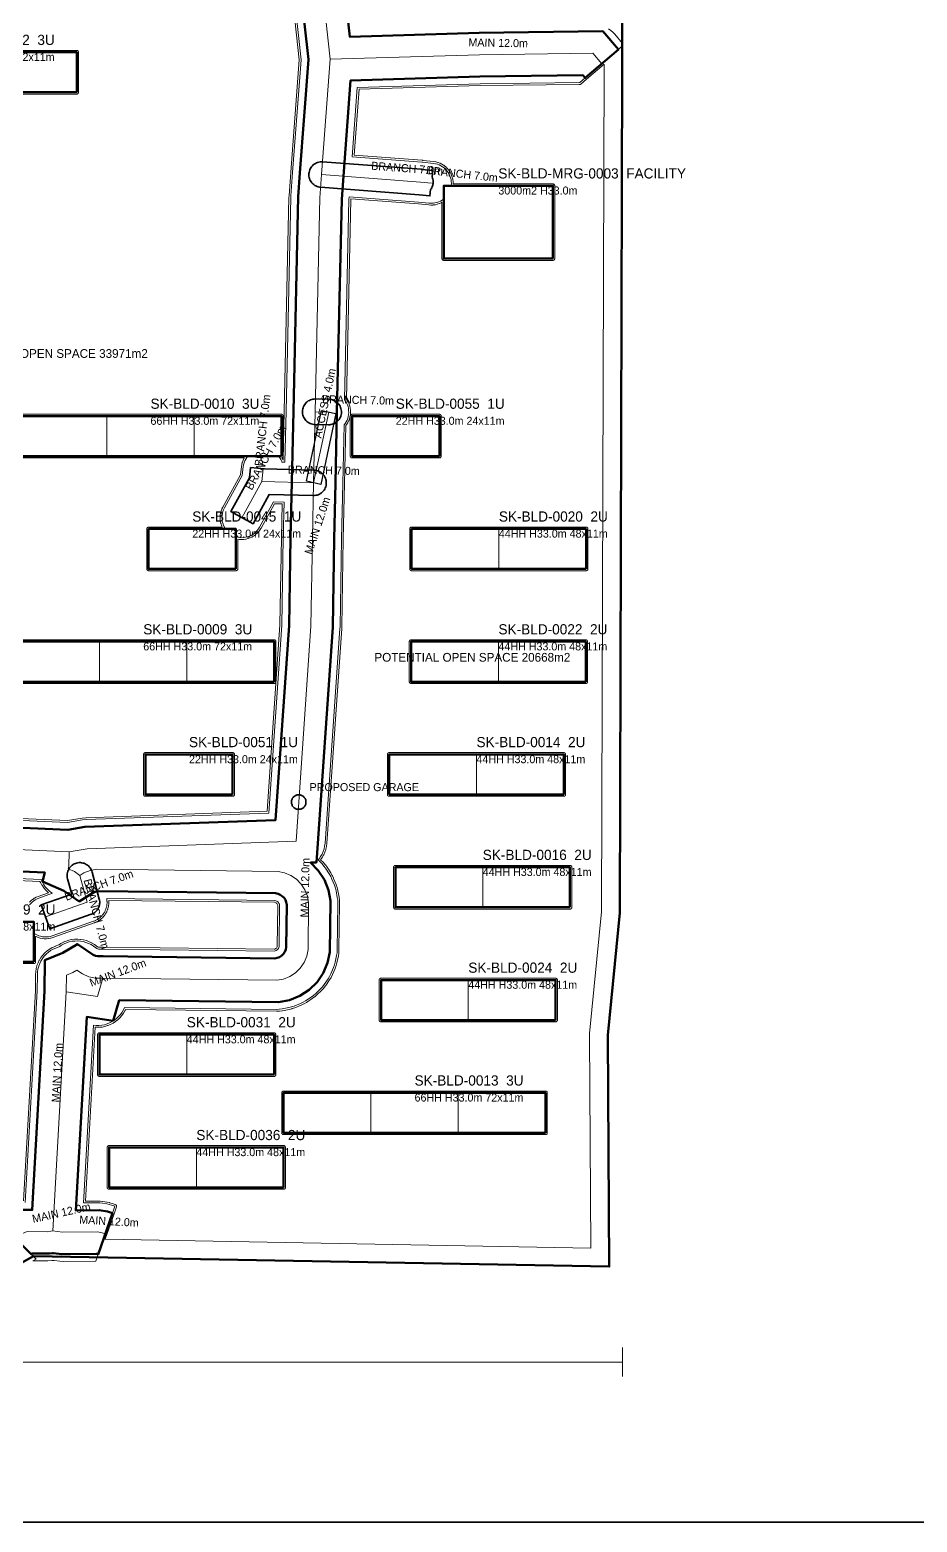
# Model space of a CAD drawing. Header units: metres. Extents: x 10 to 560, y 290 to 670.
# Drawn here: x 142.5 to 264.5, y 290 to 495.1 of the extents above; entities that cross this region are included whole.
import ezdxf

# ---------------------------------------------------------------- set-up
doc = ezdxf.new("R2010")
doc.units = ezdxf.units.M
for name, color, linetype, lineweight in [('A-ANNO-TEXT', 7, 'CONTINUOUS', 18), ('A-BUILDING-LABEL', 7, 'CONTINUOUS', 18), ('A-BUILDING-OUTLINE', 7, 'CONTINUOUS', 50), ('A-DIM', 3, 'CONTINUOUS', 18), ('A-ENTRANCE', 6, 'CONTINUOUS', 35), ('A-FRAME', 7, 'CONTINUOUS', 35), ('A-SITE-BOUNDARY', 1, 'CONTINUOUS', 50), ('A-UNIT-LINE', 4, 'CONTINUOUS', 18), ('C-ROAD-ACCESS', 4, 'CONTINUOUS', 25), ('C-ROAD-BRANCH', 2, 'CONTINUOUS', 35), ('C-ROAD-CENTER', 8, 'CONTINUOUS', 18), ('C-ROAD-LABEL', 2, 'CONTINUOUS', 18), ('C-ROAD-MAIN', 30, 'CONTINUOUS', 50), ('C-SIDEWALK', 8, 'CONTINUOUS', 18), ('L-OPEN-SPACE', 8, 'CONTINUOUS', 13)]:
    doc.layers.add(name, color=color, linetype=linetype, lineweight=lineweight)

msp = doc.modelspace()

# ---------------------------------------------------------------- linework, layer by layer
at = {"layer": 'A-BUILDING-OUTLINE'}
for points in [[(148.95, 486.5), (148.95, 492), (112.95, 492), (112.95, 486.5)], [(214.42, 463.65), (214.42, 473.65), (199.42, 473.65), (199.42, 463.65)], [(177.09, 436.5), (177.09, 442), (141.09, 442), (141.09, 436.5)], [(198.81, 436.5), (198.81, 442), (186.81, 442), (186.81, 436.5)], [(170.84, 421), (170.84, 426.5), (158.84, 426.5), (158.84, 421)], [(218.99, 421), (218.99, 426.5), (194.99, 426.5), (194.99, 421)], [(176.1, 405.5), (176.1, 411), (140.1, 411), (140.1, 405.5)], [(218.93, 405.5), (218.93, 411), (194.93, 411), (194.93, 405.5)], [(170.39, 390), (170.39, 395.5), (158.39, 395.5), (158.39, 390)], [(215.91, 390), (215.91, 395.5), (191.91, 395.5), (191.91, 390)], [(216.77, 374.5), (216.77, 380), (192.77, 380), (192.77, 374.5)], [(143.05, 367), (143.05, 372.5), (119.05, 372.5), (119.05, 367)], [(214.79, 359), (214.79, 364.5), (190.79, 364.5), (190.79, 359)], [(176.08, 351.5), (176.08, 357), (152.08, 357), (152.08, 351.5)], [(213.4, 343.5), (213.4, 349), (177.4, 349), (177.4, 343.5)], [(177.4, 336), (177.4, 341.5), (153.4, 341.5), (153.4, 336)]]:
    msp.add_lwpolyline(points, close=True, dxfattribs=at)
at = {"layer": 'A-DIM'}
for points in [[(224.01, 310), (224.01, 314)], [(30, 312), (224.01, 312)]]:
    msp.add_lwpolyline(points, dxfattribs=at)
at = {"layer": 'A-ENTRANCE'}
msp.add_lwpolyline([(180.47, 388.96), (180.47, 388.86), (180.45, 388.76), (180.43, 388.67), (180.4, 388.57), (180.35, 388.48), (180.3, 388.4), (180.24, 388.32), (180.18, 388.25), (180.11, 388.18), (180.03, 388.12), (179.94, 388.07), (179.85, 388.03), (179.76, 388), (179.67, 387.98), (179.57, 387.96), (179.47, 387.96), (179.37, 387.96), (179.28, 387.98), (179.18, 388), (179.09, 388.03), (179, 388.07), (178.92, 388.12), (178.84, 388.18), (178.76, 388.25), (178.7, 388.32), (178.64, 388.4), (178.59, 388.48), (178.55, 388.57), (178.51, 388.67), (178.49, 388.76), (178.48, 388.86), (178.47, 388.96), (178.48, 389.05), (178.49, 389.15), (178.51, 389.25), (178.55, 389.34), (178.59, 389.43), (178.64, 389.51), (178.7, 389.59), (178.76, 389.66), (178.84, 389.73), (178.92, 389.79), (179, 389.84), (179.09, 389.88), (179.18, 389.91), (179.28, 389.94), (179.37, 389.95), (179.47, 389.96), (179.57, 389.95), (179.67, 389.94), (179.76, 389.91), (179.85, 389.88), (179.94, 389.84), (180.03, 389.79), (180.11, 389.73), (180.18, 389.66), (180.24, 389.59), (180.3, 389.51), (180.35, 389.43), (180.4, 389.34), (180.43, 389.25), (180.45, 389.15), (180.47, 389.05)], close=True, dxfattribs=at)
at = {"layer": 'A-FRAME'}
msp.add_lwpolyline([(560, 290), (560, 670), (10, 670), (10, 290), (560, 290)], dxfattribs=at)
at = {"layer": 'A-SITE-BOUNDARY'}
msp.add_lwpolyline([(31.64, 506.01), (30, 415.78), (33.08, 378.45), (34.51, 328.41), (131.11, 326.77), (135, 324.51), (136.23, 320), (138.08, 320), (139.31, 324.51), (143, 326.56), (222.17, 325.13), (221.96, 356.92), (223.6, 373.73), (224.01, 506.42)], dxfattribs=at)
at = {"layer": 'A-UNIT-LINE'}
for points in [[(153.09, 436.5), (153.09, 442)], [(165.09, 436.5), (165.09, 442)], [(206.99, 421), (206.99, 426.5)], [(152.1, 405.5), (152.1, 411)], [(164.1, 405.5), (164.1, 411)], [(206.93, 405.5), (206.93, 411)], [(203.91, 390), (203.91, 395.5)], [(204.77, 374.5), (204.77, 380)], [(202.79, 359), (202.79, 364.5)], [(164.08, 351.5), (164.08, 357)], [(189.4, 343.5), (189.4, 349)], [(201.4, 343.5), (201.4, 349)], [(165.4, 336), (165.4, 341.5)]]:
    msp.add_lwpolyline(points, dxfattribs=at)
at = {"layer": 'C-ROAD-ACCESS'}
msp.add_lwpolyline([(184.58, 442.35), (182.5, 432.62), (180.54, 433.04), (182.62, 442.77)], close=True, dxfattribs=at)
at = {"layer": 'C-ROAD-BRANCH'}
for points in [[(197.8, 474.87), (197.87, 474.71), (197.91, 474.54), (197.94, 474.37), (197.95, 474.2), (197.95, 474.03), (197.93, 473.86), (197.89, 473.69), (197.84, 473.53), (197.77, 473.37), (197.68, 473.22), (197.61, 473.12), (197.51, 472.25), (196.04, 472.42), (182.49, 473.44), (182.32, 473.46), (182.15, 473.5), (181.99, 473.55), (181.83, 473.62), (181.68, 473.71), (181.54, 473.81), (181.41, 473.92), (181.29, 474.04), (181.19, 474.18), (181.1, 474.32), (181.02, 474.48), (180.96, 474.64), (180.91, 474.8), (180.88, 474.97), (180.87, 475.14), (180.88, 475.32), (180.9, 475.49), (180.94, 475.65), (180.99, 475.82), (181.06, 475.97), (181.14, 476.12), (181.24, 476.26), (181.36, 476.39), (181.48, 476.51), (181.62, 476.62), (181.76, 476.71), (181.91, 476.78), (182.07, 476.85), (182.24, 476.89), (182.41, 476.92), (182.58, 476.93), (182.75, 476.93), (196.33, 475.91), (196.4, 475.9), (196.4, 475.9), (197.9, 475.73), (197.8, 474.87)], [(184.6, 443.99), (184.74, 443.89), (184.86, 443.77), (184.98, 443.64), (185.08, 443.5), (185.16, 443.35), (185.23, 443.19), (185.28, 443.03), (185.32, 442.86), (185.34, 442.69), (185.35, 442.52), (185.34, 442.35), (185.31, 442.18), (185.26, 442.01), (185.2, 441.85), (185.12, 441.7), (185.03, 441.55), (184.93, 441.42), (184.81, 441.29), (184.68, 441.18), (184.54, 441.08), (184.39, 441), (184.23, 440.93), (184.07, 440.87), (183.9, 440.84), (183.73, 440.81), (183.56, 440.81), (181.7, 440.85), (181.53, 440.86), (181.36, 440.89), (181.19, 440.94), (181.03, 441), (180.88, 441.07), (180.73, 441.17), (180.6, 441.27), (180.47, 441.39), (180.36, 441.52), (180.26, 441.66), (180.17, 441.81), (180.1, 441.97), (180.05, 442.13), (180.01, 442.3), (179.99, 442.47), (179.99, 442.64), (180, 442.81), (180.03, 442.98), (180.07, 443.14), (180.13, 443.3), (180.21, 443.46), (180.3, 443.6), (180.41, 443.74), (180.52, 443.86), (180.65, 443.98), (180.79, 444.08), (180.94, 444.16), (181.1, 444.23), (181.26, 444.28), (181.43, 444.32), (181.6, 444.34), (181.77, 444.35), (183.64, 444.31), (183.81, 444.3), (183.98, 444.27), (184.14, 444.22), (184.3, 444.16), (184.46, 444.08)], [(172.85, 434.94), (174.76, 434.73), (181.56, 434.58), (181.73, 434.57), (181.9, 434.54), (182.07, 434.49), (182.23, 434.43), (182.38, 434.36), (182.52, 434.27), (182.66, 434.16), (182.79, 434.04), (182.9, 433.91), (183, 433.77), (183.08, 433.62), (183.15, 433.47), (183.21, 433.3), (183.24, 433.14), (183.27, 432.97), (183.27, 432.79), (183.26, 432.62), (183.23, 432.45), (183.18, 432.29), (183.12, 432.13), (183.05, 431.97), (182.95, 431.83), (182.85, 431.69), (182.73, 431.57), (182.6, 431.45), (182.46, 431.36), (182.31, 431.27), (182.15, 431.2), (181.99, 431.15), (181.82, 431.11), (181.65, 431.09), (181.48, 431.08), (175.41, 431.22), (173.2, 427.2), (170.14, 428.89), (172.69, 433.53)], [(147.64, 378.94), (147.66, 379.11), (147.69, 379.28), (147.74, 379.45), (147.8, 379.61), (147.88, 379.76), (147.97, 379.9), (148.08, 380.04), (148.2, 380.16), (148.33, 380.27), (148.47, 380.37), (148.62, 380.45), (148.78, 380.52), (148.94, 380.57), (149.11, 380.61), (149.28, 380.63), (149.46, 380.63), (149.63, 380.61), (149.8, 380.58), (149.96, 380.54), (150.12, 380.47), (150.27, 380.39), (150.42, 380.3), (150.55, 380.19), (150.67, 380.07), (150.78, 379.94), (150.88, 379.8), (150.96, 379.65), (151.03, 379.49), (151.08, 379.33), (152.06, 375.63), (152.1, 375.46), (152.12, 375.29), (152.12, 375.12), (152.1, 374.95), (152.07, 374.78), (152.03, 374.61), (151.96, 374.46), (151.88, 374.3), (151.79, 374.16), (151.68, 374.02), (151.56, 373.9), (151.43, 373.79), (151.29, 373.69), (151.14, 373.61), (150.98, 373.54), (150.95, 373.53), (150.95, 373.53), (145.25, 371.52), (144.08, 374.82), (148.27, 376.3), (147.7, 378.43), (147.66, 378.6), (147.65, 378.77)]]:
    msp.add_lwpolyline(points, close=True, dxfattribs=at)
at = {"layer": 'C-ROAD-CENTER'}
for points in [[(154.49, 509.5), (166.79, 508.27), (181.97, 507.86), (183.81, 491.04)], [(147.92, 382.14), (150.39, 382.55), (179.1, 383.58), (181.15, 413.11), (181.35, 425.21), (181.52, 432.83), (181.73, 442.6), (182.38, 471.97), (182.62, 475.18), (183.81, 491.04)], [(183.81, 491.04), (204.32, 491.66), (219.91, 491.86), (221.14, 490.43)], [(182.62, 475.18), (196.2, 474.16)], [(196.2, 474.16), (197.71, 473.99)], [(183.6, 442.56), (181.52, 432.83)], [(181.73, 442.6), (183.6, 442.56)], [(174.39, 432.99), (171.67, 428.04)], [(174.39, 432.99), (174.59, 434.75)], [(181.52, 432.83), (174.39, 432.99)], [(107.73, 383.78), (110.39, 383.78), (112.3, 383.7), (147.92, 382.14)], [(147.92, 382.14), (147.88, 380.14), (147.79, 379.77), (148.64, 379.4), (149.39, 378.88), (149.92, 379.21), (150.78, 379.55), (151.7, 379.72), (176.63, 379.43), (177.54, 379.23), (178.4, 378.87), (179.16, 378.34), (179.82, 377.67), (180.32, 376.89), (180.67, 376.03), (180.84, 375.11), (180.76, 368.68), (180.57, 367.77), (180.2, 366.92), (179.68, 366.15), (179.01, 365.5), (178.23, 364.99), (177.37, 364.64), (176.45, 364.47), (152.56, 364.76), (151.52, 364.77), (150.61, 364.96), (149.76, 365.33), (148.97, 365.87), (148.4, 365.52), (147.54, 365.18), (147.51, 362.86)], [(149.39, 378.88), (150.37, 375.18)], [(150.37, 375.18), (144.66, 373.17)], [(147.51, 362.86), (151.82, 362.25), (152.56, 364.76)], [(147.51, 362.86), (145.67, 330.05)], [(145.67, 330.05), (145.38, 329.97), (144.99, 329.91), (142.14, 329.93), (141.17, 329.53), (140.57, 328.93)], [(145.67, 330.05), (146.25, 329.92), (147.04, 329.83), (151.84, 329.88), (152.43, 329.78), (152.87, 329.63)]]:
    msp.add_lwpolyline(points, dxfattribs=at)
at = {"layer": 'C-ROAD-MAIN'}
for points in [[(184.67, 510.79), (186.49, 494.12), (204.26, 494.66), (221.27, 494.88), (223.42, 492.38), (218.86, 488.47), (218.55, 488.84), (204.39, 488.66), (186.6, 488.12), (185.61, 474.96), (185.38, 471.82), (184.73, 442.53), (184.52, 432.77), (184.35, 425.15), (184.15, 412.98), (181.9, 380.67), (181.11, 380.65), (182.17, 379.56), (183, 378.28), (183.56, 376.87), (183.84, 375.37), (183.76, 368.35), (183.44, 366.86), (182.85, 365.46), (181.99, 364.21), (180.9, 363.14), (179.62, 362.31), (178.21, 361.75), (176.71, 361.47), (154.8, 361.73), (153.96, 358.91), (150.33, 359.43), (148.83, 332.85), (152.06, 332.88), (153.17, 332.7), (153.85, 332.47), (151.89, 326.8), (151.7, 326.86), (151.61, 326.88), (146.9, 326.83), (145.76, 326.95), (145.66, 326.97), (145.19, 326.91), (142.81, 326.92), (142.69, 326.81), (138.45, 331.05)], [(84.68, 504.38), (84.68, 409.24), (86.76, 395.87), (88.06, 387.58), (88.06, 387.58), (88.06, 387.58), (107.79, 386.78), (110.46, 386.78), (112.43, 386.7), (147.74, 385.15), (150.08, 385.54), (176.29, 386.48), (178.15, 413.24), (178.35, 425.27), (178.52, 432.9), (178.74, 442.67), (179.38, 472.11), (179.63, 475.41), (180.8, 490.99), (179.27, 504.93)], [(141.55, 332.93), (142.83, 332.92), (144.52, 362.96), (144.56, 367.23), (147.06, 368.22), (149.06, 369.45), (151.21, 367.97), (151.52, 367.84), (151.85, 367.77), (152.6, 367.76), (176.19, 367.48), (176.53, 367.54), (176.84, 367.66), (177.13, 367.85), (177.37, 368.09), (177.56, 368.37), (177.7, 368.68), (177.77, 369.01), (177.84, 374.85), (177.77, 375.19), (177.65, 375.5), (177.46, 375.79), (177.22, 376.03), (176.94, 376.23), (176.63, 376.36), (176.3, 376.43), (151.96, 376.72), (151.63, 376.66), (151.27, 376.52), (149.3, 375.3), (147.18, 376.77), (144.24, 378.04), (144.56, 379.29), (112.16, 380.7)]]:
    msp.add_lwpolyline(points, dxfattribs=at)
at = {"layer": 'C-SIDEWALK'}
for points in [[(222.07, 495.23), (222.39, 495), (222.68, 494.75), (222.95, 494.47), (224.01, 493.22), (224.01, 492.89), (221.14, 490.43), (223.42, 492.38), (221.27, 494.88), (204.26, 494.66), (186.49, 494.12), (184.83, 509.27)], [(179.27, 504.93), (180.8, 490.99), (179.63, 475.41), (179.38, 472.11), (178.74, 442.67), (178.56, 434.65), (174.76, 434.73), (172.85, 434.94), (172.69, 433.53), (170.14, 428.89), (173.2, 427.2), (175.41, 431.22), (178.48, 431.15), (178.35, 425.27), (178.15, 413.24), (176.29, 386.48), (150.08, 385.54), (147.74, 385.15), (114.18, 386.62)], [(115.22, 387.57), (147.68, 386.16), (149.73, 386.5), (150.24, 386.55), (175.36, 387.45), (177.15, 413.28), (177.35, 425.28), (177.35, 425.3), (177.46, 430.17), (176, 430.2), (174.08, 426.72), (173.94, 426.49), (173.77, 426.27), (173.59, 426.08), (173.39, 425.9), (173.17, 425.74), (172.94, 425.6), (172.69, 425.49), (172.44, 425.4), (172.17, 425.34), (171.91, 425.3), (171.64, 425.29), (171.37, 425.31), (171.1, 425.35), (170.84, 425.42), (170.84, 426.5), (169.4, 426.5), (169.36, 426.54), (169.23, 426.78), (169.12, 427.02), (169.03, 427.28), (168.97, 427.54), (168.93, 427.81), (168.92, 428.08), (168.94, 428.35), (168.98, 428.61), (169.05, 428.87), (169.14, 429.13), (169.26, 429.37), (171.72, 433.83), (171.85, 435.05), (171.9, 435.32), (171.96, 435.58), (172.06, 435.83), (172.18, 436.08), (172.32, 436.31), (172.47, 436.5), (176.7, 436.5), (176.73, 436.47), (176.89, 436.25), (177.03, 436.02), (177.14, 435.77), (177.17, 435.68), (177.58, 435.67), (177.74, 442.69), (178.38, 472.06), (178.39, 472.27), (178.63, 475.48), (179.8, 490.97), (178.37, 503.95)], [(142.46, 374.82), (142.63, 375.03), (142.83, 375.22), (143.04, 375.39), (143.26, 375.53), (143.5, 375.66), (143.75, 375.76), (145.61, 376.42), (145.49, 376.5), (145.17, 376.75), (144.88, 377.02), (144.62, 377.33), (144.39, 377.66), (144.19, 378.02), (144.07, 378.31), (112.12, 379.7)], [(112.16, 380.7), (144.56, 379.29), (144.24, 378.04), (147.18, 376.77), (147.99, 376.2), (144.08, 374.82), (145.25, 371.52), (150.95, 373.53), (150.95, 373.53), (150.98, 373.54), (151.14, 373.61), (151.29, 373.69), (151.43, 373.79), (151.56, 373.9), (151.68, 374.02), (151.79, 374.16), (151.88, 374.3), (151.96, 374.46), (152.03, 374.61), (152.07, 374.78), (152.1, 374.95), (152.12, 375.12), (152.12, 375.29), (152.1, 375.46), (152.06, 375.63), (151.78, 376.69), (151.96, 376.72), (176.3, 376.43), (176.63, 376.36), (176.94, 376.23), (177.22, 376.03), (177.46, 375.79), (177.65, 375.5), (177.77, 375.19), (177.84, 374.85), (177.77, 369.01), (177.7, 368.68), (177.56, 368.37), (177.37, 368.09), (177.13, 367.85), (176.84, 367.66), (176.53, 367.54), (176.19, 367.48), (152.6, 367.76), (151.85, 367.77), (151.52, 367.84), (151.21, 367.97), (149.06, 369.45), (147.06, 368.22), (144.56, 367.23), (144.52, 362.96), (142.83, 332.92), (141.55, 332.93)], [(141.88, 333.91), (143.52, 363), (143.54, 365.22), (143.56, 365.62), (143.62, 366.01), (143.73, 366.39), (143.86, 366.76), (144.04, 367.11), (144.24, 367.45), (144.48, 367.76), (144.75, 368.05), (145.05, 368.31), (145.37, 368.54), (145.71, 368.74), (146.07, 368.9), (146.61, 369.12), (146.87, 369.28), (147.21, 369.46), (147.56, 369.62), (147.93, 369.73), (148.31, 369.82), (148.69, 369.86), (149.07, 369.87), (149.46, 369.84), (149.84, 369.78), (150.21, 369.67), (150.57, 369.54), (150.92, 369.37), (151.24, 369.16), (151.7, 368.85), (151.82, 368.79), (151.96, 368.76), (152.61, 368.76), (176.11, 368.48), (176.25, 368.5), (176.38, 368.56), (176.5, 368.63), (176.6, 368.73), (176.68, 368.85), (176.74, 368.98), (176.77, 369.12), (176.84, 374.77), (176.81, 374.91), (176.76, 375.04), (176.68, 375.16), (176.58, 375.26), (176.46, 375.34), (176.33, 375.4), (176.19, 375.43), (153.07, 375.71), (153.08, 375.62), (153.09, 375.6), (153.09, 375.57), (153.1, 375.46), (153.11, 375.35), (153.11, 375.33), (153.12, 375.31), (153.12, 375.19), (153.12, 375.08), (153.12, 375.06), (153.12, 375.04), (153.1, 374.93), (153.1, 374.81), (153.09, 374.79), (153.09, 374.77), (153.07, 374.66), (153.05, 374.55), (153.04, 374.53), (153.03, 374.5), (153, 374.4), (152.97, 374.29), (152.96, 374.27), (152.96, 374.24), (152.91, 374.14), (152.87, 374.04), (152.86, 374.02), (152.85, 374), (152.8, 373.9), (152.75, 373.8), (152.73, 373.78), (152.72, 373.76), (152.66, 373.67), (152.6, 373.57), (152.58, 373.55), (152.57, 373.53), (152.5, 373.45), (152.43, 373.36), (152.41, 373.35), (152.4, 373.33), (152.32, 373.25), (152.24, 373.17), (152.22, 373.15), (152.21, 373.14), (152.12, 373.07), (152.04, 373), (152.02, 372.98), (152, 372.97), (151.91, 372.91), (151.81, 372.84), (151.79, 372.83), (151.77, 372.82), (151.68, 372.77), (151.58, 372.71), (151.56, 372.7), (151.53, 372.69), (151.43, 372.65), (151.33, 372.61), (151.31, 372.6), (151.28, 372.59), (145.58, 370.58), (145.32, 370.5), (145.06, 370.45), (144.79, 370.42), (144.52, 370.42), (144.25, 370.45), (143.98, 370.51), (143.73, 370.58), (143.48, 370.69), (143.24, 370.82), (143.05, 370.95), (143.05, 372.5), (142, 372.5)], [(141.81, 327.69), (142.51, 326.99), (142.47, 326.94)]]:
    msp.add_lwpolyline(points, dxfattribs=at)
for points in [[(196.51, 476.89), (198.01, 476.73), (198.28, 476.68), (198.54, 476.61), (198.79, 476.52), (199.03, 476.4), (199.26, 476.26), (199.48, 476.1), (199.68, 475.91), (199.85, 475.71), (200.01, 475.49), (200.15, 475.26), (200.26, 475.01), (200.35, 474.76), (200.41, 474.49), (200.45, 474.23), (200.46, 473.96), (200.44, 473.69), (200.43, 473.65), (199.42, 473.65), (199.42, 471.84), (199.42, 471.84), (199.2, 471.69), (198.97, 471.55), (198.72, 471.44), (198.47, 471.35), (198.21, 471.29), (197.94, 471.25), (197.67, 471.24), (197.4, 471.26), (195.95, 471.42), (186.4, 472.14), (186.38, 471.77), (185.77, 444.24), (185.92, 444.04), (186.05, 443.8), (186.16, 443.56), (186.25, 443.3), (186.31, 443.04), (186.34, 442.77), (186.35, 442.5), (186.33, 442.23), (186.28, 441.96), (186.21, 441.7), (186.12, 441.45), (186, 441.21), (185.85, 440.98), (185.7, 440.78), (185.52, 432.74), (185.35, 425.13), (185.15, 413.04), (185.14, 412.83), (183.09, 383.3), (183.04, 382.91), (182.96, 382.53), (182.84, 382.16), (182.68, 381.8), (182.49, 381.46), (182.27, 381.14), (182.15, 381), (182.68, 380.47), (182.94, 380.17), (183.17, 379.86), (183.68, 379.08), (183.87, 378.74), (184.04, 378.38), (184.38, 377.52), (184.51, 377.14), (184.6, 376.76), (184.77, 375.85), (184.83, 375.46), (184.84, 375.07), (184.76, 368.64), (184.74, 368.24), (184.68, 367.86), (184.48, 366.95), (184.38, 366.57), (184.25, 366.2), (183.88, 365.34), (183.71, 364.99), (183.5, 364.65), (182.98, 363.89), (182.74, 363.57), (182.47, 363.29), (181.81, 362.64), (181.51, 362.38), (181.19, 362.15), (180.41, 361.64), (180.07, 361.44), (179.72, 361.28), (178.85, 360.93), (178.48, 360.8), (178.1, 360.71), (177.19, 360.54), (176.8, 360.49), (176.4, 360.47), (155.52, 360.72), (155.37, 360.41), (155.18, 360.08), (154.96, 359.77), (154.71, 359.49), (154.44, 359.22), (154.14, 358.99), (153.82, 358.78), (153.48, 358.61), (153.13, 358.47), (152.77, 358.36), (152.39, 358.29), (152.01, 358.25), (151.63, 358.25), (151.26, 358.29), (149.89, 333.86), (151.79, 333.88), (152.14, 333.87), (152.48, 333.83), (153.07, 333.73), (153.41, 333.66), (153.74, 333.57), (154.17, 333.42), (153.85, 332.47), (153.17, 332.7), (152.06, 332.88), (148.83, 332.85), (150.33, 359.43), (153.96, 358.91), (154.8, 361.73), (176.71, 361.47), (178.21, 361.75), (179.62, 362.31), (180.9, 363.14), (181.99, 364.21), (182.85, 365.46), (183.44, 366.86), (183.76, 368.35), (183.84, 375.37), (183.56, 376.87), (183, 378.28), (182.17, 379.56), (181.11, 380.65), (181.9, 380.67), (184.15, 412.98), (184.35, 425.15), (184.52, 432.77), (184.71, 441.2), (184.81, 441.29), (184.93, 441.42), (185.03, 441.55), (185.12, 441.7), (185.2, 441.85), (185.26, 442.01), (185.31, 442.18), (185.34, 442.35), (185.35, 442.52), (185.34, 442.69), (185.32, 442.86), (185.28, 443.03), (185.23, 443.19), (185.16, 443.35), (185.08, 443.5), (184.98, 443.64), (184.86, 443.77), (184.76, 443.86), (185.38, 471.82), (185.48, 473.21), (196.04, 472.42), (197.51, 472.25), (197.61, 473.12), (197.68, 473.22), (197.77, 473.37), (197.84, 473.53), (197.89, 473.69), (197.93, 473.86), (197.95, 474.03), (197.95, 474.2), (197.94, 474.37), (197.91, 474.54), (197.87, 474.71), (197.8, 474.87), (197.8, 474.87), (197.9, 475.73), (196.4, 475.9), (196.4, 475.9), (196.33, 475.91), (185.74, 476.7), (186.6, 488.12), (204.39, 488.66), (218.55, 488.84), (218.86, 488.47), (218.1, 487.82), (218.09, 487.84), (204.41, 487.66), (187.53, 487.15), (186.82, 477.63), (196.41, 476.9), (196.46, 476.9)], [(145.54, 325.95), (144.97, 325.91), (142.92, 325.92), (143.39, 326.12), (142.69, 326.81), (142.81, 326.92), (145.19, 326.91), (145.66, 326.97), (145.76, 326.95), (146.9, 326.83), (151.61, 326.88), (151.7, 326.86), (151.89, 326.8), (152.87, 329.63), (151.57, 325.85), (151.49, 325.88), (147.09, 325.83), (146.62, 325.85), (145.83, 325.94), (145.66, 325.97)]]:
    msp.add_lwpolyline(points, close=True, dxfattribs=at)
at = {"layer": 'L-OPEN-SPACE'}
for points in [[(178.15, 503.71), (179.55, 490.97), (178.38, 475.5), (178.14, 472.29), (178.14, 472.28), (178.13, 472.07), (178.13, 472.06), (177.49, 442.69), (177.34, 435.94), (177.25, 436.12), (177.24, 436.14), (177.17, 436.26), (177.19, 436.27), (177.21, 436.28), (177.23, 436.29), (177.25, 436.31), (177.27, 436.32), (177.28, 436.34), (177.3, 436.36), (177.31, 436.38), (177.32, 436.4), (177.33, 436.43), (177.34, 436.45), (177.34, 436.48), (177.34, 436.5), (177.34, 442), (177.34, 442.02), (177.34, 442.05), (177.33, 442.07), (177.32, 442.1), (177.31, 442.12), (177.3, 442.14), (177.28, 442.16), (177.27, 442.18), (177.25, 442.19), (177.23, 442.21), (177.21, 442.22), (177.19, 442.23), (177.16, 442.24), (177.14, 442.25), (177.11, 442.25), (177.09, 442.25), (141.09, 442.25)], [(112.95, 486.25), (148.95, 486.25), (148.97, 486.25), (149, 486.25), (149.02, 486.26), (149.04, 486.27), (149.06, 486.28), (149.09, 486.29), (149.11, 486.31), (149.12, 486.32), (149.14, 486.34), (149.15, 486.36), (149.17, 486.38), (149.18, 486.4), (149.19, 486.43), (149.19, 486.45), (149.2, 486.48), (149.2, 486.5), (149.2, 492), (149.2, 492.02), (149.19, 492.05), (149.19, 492.07), (149.18, 492.1), (149.17, 492.12), (149.15, 492.14), (149.14, 492.16), (149.12, 492.18), (149.11, 492.19), (149.09, 492.21), (149.06, 492.22), (149.04, 492.23), (149.02, 492.24), (149, 492.25), (148.97, 492.25), (148.95, 492.25), (112.95, 492.25)], [(141.34, 436.25), (171.99, 436.25), (171.96, 436.21), (171.95, 436.19), (171.83, 435.94), (171.82, 435.92), (171.73, 435.67), (171.72, 435.64), (171.65, 435.38), (171.65, 435.36), (171.61, 435.09), (171.6, 435.08), (171.47, 433.91), (169.04, 429.49), (169.04, 429.48), (168.92, 429.24), (168.91, 429.21), (168.81, 428.96), (168.81, 428.94), (168.74, 428.68), (168.73, 428.65), (168.69, 428.39), (168.69, 428.36), (168.67, 428.09), (168.67, 428.07), (168.68, 427.8), (168.68, 427.77), (168.72, 427.51), (168.72, 427.48), (168.78, 427.22), (168.79, 427.2), (168.88, 426.94), (168.89, 426.92), (168.97, 426.75), (158.84, 426.75), (158.82, 426.75), (158.8, 426.75), (158.77, 426.74), (158.75, 426.73), (158.73, 426.72), (158.71, 426.71), (158.69, 426.69), (158.67, 426.68), (158.65, 426.66), (158.64, 426.64), (158.62, 426.62), (158.61, 426.6), (158.6, 426.57), (158.6, 426.55), (158.6, 426.52), (158.59, 426.5), (158.59, 421), (158.6, 420.98), (158.6, 420.95), (158.6, 420.93), (158.61, 420.9), (158.62, 420.88), (158.64, 420.86), (158.65, 420.84), (158.67, 420.82), (158.69, 420.81), (158.71, 420.79), (158.73, 420.78), (158.75, 420.77), (158.77, 420.76), (158.8, 420.75), (158.82, 420.75), (158.84, 420.75), (170.84, 420.75), (170.87, 420.75), (170.89, 420.75), (170.92, 420.76), (170.94, 420.77), (170.96, 420.78), (170.98, 420.79), (171, 420.81), (171.02, 420.82), (171.04, 420.84), (171.05, 420.86), (171.06, 420.88), (171.08, 420.9), (171.08, 420.93), (171.09, 420.95), (171.09, 420.98), (171.09, 421), (171.09, 425.1), (171.33, 425.06), (171.35, 425.06), (171.62, 425.04), (171.64, 425.04), (171.91, 425.05), (171.94, 425.06), (172.21, 425.09), (172.23, 425.1), (172.49, 425.16), (172.52, 425.17), (172.77, 425.25), (172.79, 425.26), (173.04, 425.38), (173.06, 425.39), (173.29, 425.52), (173.32, 425.54), (173.53, 425.69), (173.55, 425.71), (173.76, 425.89), (173.77, 425.91), (173.96, 426.1), (173.97, 426.12), (174.14, 426.34), (174.15, 426.36), (174.29, 426.59), (174.3, 426.6), (176.14, 429.95), (177.21, 429.93), (177.1, 425.3), (177.1, 425.3), (177.1, 425.28), (177.1, 425.28), (176.9, 413.29), (175.12, 387.69), (150.23, 386.8), (150.22, 386.8), (149.7, 386.75), (149.69, 386.74), (147.67, 386.41), (115.48, 387.81)], [(140.35, 405.25), (176.1, 405.25), (176.12, 405.25), (176.15, 405.25), (176.17, 405.26), (176.19, 405.27), (176.22, 405.28), (176.24, 405.29), (176.26, 405.31), (176.28, 405.32), (176.29, 405.34), (176.31, 405.36), (176.32, 405.38), (176.33, 405.4), (176.34, 405.43), (176.34, 405.45), (176.35, 405.48), (176.35, 405.5), (176.35, 411), (176.35, 411.02), (176.34, 411.05), (176.34, 411.07), (176.33, 411.1), (176.32, 411.12), (176.31, 411.14), (176.29, 411.16), (176.28, 411.18), (176.26, 411.19), (176.24, 411.21), (176.22, 411.22), (176.19, 411.23), (176.17, 411.24), (176.15, 411.25), (176.12, 411.25), (176.1, 411.25), (140.1, 411.25)], [(112.2, 379.45), (143.9, 378.06), (143.96, 377.92), (143.97, 377.9), (144.17, 377.54), (144.18, 377.52), (144.41, 377.19), (144.43, 377.17), (144.69, 376.86), (144.71, 376.84), (145, 376.56), (145.02, 376.55), (145.08, 376.5), (143.67, 376), (143.65, 375.99), (143.4, 375.89), (143.38, 375.88), (143.14, 375.76), (143.12, 375.74), (142.9, 375.59), (142.88, 375.58), (142.67, 375.41), (142.65, 375.39), (142.46, 375.2)], [(119.05, 366.75), (143.05, 366.75), (143.07, 366.75), (143.1, 366.75), (143.12, 366.76), (143.14, 366.77), (143.17, 366.78), (143.19, 366.79), (143.21, 366.81), (143.22, 366.82), (143.24, 366.84), (143.26, 366.86), (143.27, 366.88), (143.28, 366.9), (143.29, 366.93), (143.29, 366.95), (143.3, 366.98), (143.3, 367), (143.3, 370.5), (143.36, 370.47), (143.38, 370.46), (143.63, 370.35), (143.65, 370.35), (143.91, 370.27), (143.93, 370.26), (144.2, 370.21), (144.22, 370.2), (144.49, 370.17), (144.52, 370.17), (144.79, 370.17), (144.81, 370.17), (145.08, 370.2), (145.1, 370.2), (145.37, 370.25), (145.39, 370.26), (145.65, 370.34), (145.66, 370.34), (151.37, 372.35), (151.38, 372.36), (151.39, 372.36), (151.41, 372.37), (151.43, 372.38), (151.53, 372.42), (151.63, 372.46), (151.65, 372.47), (151.66, 372.48), (151.68, 372.48), (151.7, 372.49), (151.79, 372.55), (151.89, 372.6), (151.91, 372.61), (151.92, 372.62), (151.94, 372.62), (151.96, 372.64), (152.05, 372.7), (152.14, 372.76), (152.16, 372.77), (152.17, 372.78), (152.18, 372.79), (152.2, 372.8), (152.28, 372.87), (152.37, 372.94), (152.38, 372.96), (152.39, 372.97), (152.4, 372.98), (152.42, 372.99), (152.5, 373.07), (152.58, 373.15), (152.59, 373.17), (152.6, 373.18), (152.61, 373.19), (152.63, 373.21), (152.69, 373.29), (152.76, 373.38), (152.78, 373.39), (152.79, 373.41), (152.8, 373.42), (152.81, 373.44), (152.87, 373.53), (152.93, 373.62), (152.94, 373.64), (152.95, 373.65), (152.96, 373.66), (152.97, 373.68), (153.02, 373.78), (153.07, 373.88), (153.08, 373.9), (153.09, 373.91), (153.09, 373.92), (153.1, 373.95), (153.14, 374.05), (153.19, 374.15), (153.19, 374.17), (153.2, 374.18), (153.2, 374.2), (153.21, 374.22), (153.24, 374.33), (153.27, 374.43), (153.28, 374.45), (153.28, 374.47), (153.29, 374.48), (153.29, 374.5), (153.31, 374.61), (153.33, 374.72), (153.34, 374.74), (153.34, 374.76), (153.34, 374.77), (153.34, 374.79), (153.35, 374.9), (153.36, 375.01), (153.37, 375.03), (153.37, 375.05), (153.37, 375.06), (153.37, 375.09), (153.37, 375.2), (153.37, 375.3), (153.37, 375.33), (153.36, 375.34), (153.36, 375.36), (153.36, 375.38), (153.36, 375.45), (176.16, 375.18), (176.25, 375.16), (176.34, 375.12), (176.42, 375.07), (176.48, 375), (176.53, 374.93), (176.57, 374.84), (176.59, 374.75), (176.52, 369.15), (176.5, 369.06), (176.46, 368.97), (176.41, 368.9), (176.34, 368.83), (176.26, 368.78), (176.18, 368.74), (176.08, 368.73), (152.61, 369.01), (151.99, 369.01), (151.9, 369.03), (151.82, 369.07), (151.39, 369.37), (151.38, 369.37), (151.05, 369.58), (151.03, 369.59), (150.68, 369.76), (150.66, 369.77), (150.3, 369.91), (150.28, 369.92), (149.9, 370.02), (149.88, 370.02), (149.5, 370.09), (149.48, 370.09), (149.09, 370.12), (149.07, 370.12), (148.68, 370.11), (148.66, 370.11), (148.28, 370.06), (148.25, 370.06), (147.88, 369.98), (147.85, 369.97), (147.49, 369.85), (147.46, 369.85), (147.11, 369.69), (147.09, 369.68), (146.75, 369.5), (146.74, 369.49), (146.5, 369.34), (145.98, 369.14), (145.97, 369.13), (145.61, 368.97), (145.59, 368.96), (145.24, 368.76), (145.22, 368.75), (144.9, 368.52), (144.88, 368.5), (144.59, 368.24), (144.57, 368.22), (144.3, 367.93), (144.28, 367.92), (144.04, 367.6), (144.03, 367.58), (143.82, 367.25), (143.81, 367.22), (143.64, 366.87), (143.63, 366.85), (143.49, 366.48), (143.48, 366.45), (143.38, 366.07), (143.38, 366.05), (143.32, 365.66), (143.31, 365.63), (143.29, 365.24), (143.29, 365.23), (143.27, 363), (141.64, 334.14)]]:
    msp.add_lwpolyline(points, dxfattribs=at)
for points in [[(219.47, 357.16), (219.46, 356.9), (219.65, 327.67), (152.87, 328.88), (153.11, 329.55), (154.08, 332.39), (154.41, 333.33), (154.42, 333.36), (154.42, 333.38), (154.42, 333.41), (154.42, 333.43), (154.42, 333.46), (154.41, 333.48), (154.41, 333.5), (154.4, 333.53), (154.39, 333.55), (154.37, 333.57), (154.36, 333.59), (154.34, 333.6), (154.32, 333.62), (154.3, 333.63), (154.28, 333.64), (154.25, 333.65), (153.82, 333.8), (153.81, 333.81), (153.48, 333.9), (153.46, 333.91), (153.12, 333.98), (153.11, 333.98), (152.52, 334.08), (152.51, 334.08), (152.17, 334.12), (152.14, 334.12), (151.8, 334.13), (151.79, 334.13), (150.15, 334.11), (151.5, 358.01), (151.61, 358), (151.63, 358), (152.01, 358), (152.04, 358), (152.42, 358.04), (152.44, 358.04), (152.81, 358.12), (152.84, 358.12), (153.2, 358.23), (153.22, 358.24), (153.58, 358.38), (153.6, 358.39), (153.93, 358.56), (153.96, 358.57), (154.28, 358.78), (154.29, 358.79), (154.59, 359.03), (154.61, 359.04), (154.89, 359.3), (154.9, 359.32), (155.15, 359.61), (155.17, 359.63), (155.39, 359.94), (155.4, 359.96), (155.59, 360.29), (155.6, 360.31), (155.68, 360.47), (176.4, 360.22), (176.41, 360.22), (176.81, 360.24), (176.83, 360.24), (177.22, 360.29), (177.23, 360.29), (178.15, 360.47), (178.16, 360.47), (178.54, 360.56), (178.56, 360.57), (178.93, 360.69), (178.95, 360.7), (179.81, 361.04), (179.82, 361.05), (180.18, 361.21), (180.2, 361.22), (180.54, 361.42), (180.55, 361.43), (181.33, 361.94), (181.34, 361.94), (181.66, 362.17), (181.68, 362.19), (181.97, 362.45), (181.98, 362.46), (182.65, 363.11), (182.66, 363.12), (182.92, 363.4), (182.94, 363.42), (183.18, 363.74), (183.18, 363.75), (183.71, 364.51), (183.72, 364.52), (183.92, 364.86), (183.93, 364.88), (184.11, 365.23), (184.11, 365.24), (184.48, 366.1), (184.48, 366.11), (184.62, 366.48), (184.63, 366.5), (184.73, 366.88), (184.73, 366.89), (184.92, 367.8), (184.92, 367.82), (184.99, 368.2), (184.99, 368.23), (185.01, 368.62), (185.01, 368.63), (185.09, 375.06), (185.09, 375.08), (185.07, 375.47), (185.07, 375.49), (185.02, 375.88), (185.02, 375.89), (184.85, 376.81), (184.84, 376.82), (184.75, 377.2), (184.75, 377.23), (184.62, 377.6), (184.61, 377.61), (184.27, 378.47), (184.26, 378.48), (184.1, 378.84), (184.09, 378.86), (183.89, 379.2), (183.88, 379.21), (183.38, 379.99), (183.37, 380), (183.14, 380.32), (183.12, 380.34), (182.86, 380.63), (182.86, 380.64), (182.49, 381.02), (182.7, 381.32), (182.71, 381.34), (182.9, 381.68), (182.91, 381.7), (183.07, 382.06), (183.08, 382.08), (183.2, 382.45), (183.2, 382.48), (183.29, 382.86), (183.29, 382.88), (183.34, 383.27), (183.34, 383.28), (185.39, 412.81), (185.39, 412.82), (185.4, 413.03), (185.4, 413.04), (185.6, 425.13), (185.77, 432.74), (185.94, 440.69), (186.05, 440.83), (186.06, 440.85), (186.21, 441.08), (186.22, 441.1), (186.34, 441.34), (186.35, 441.36), (186.45, 441.61), (186.45, 441.64), (186.52, 441.9), (186.53, 441.92), (186.58, 442.19), (186.58, 442.21), (186.6, 442.48), (186.6, 442.51), (186.59, 442.77), (186.59, 442.8), (186.56, 443.07), (186.55, 443.09), (186.49, 443.35), (186.48, 443.38), (186.4, 443.63), (186.39, 443.66), (186.28, 443.9), (186.27, 443.93), (186.14, 444.16), (186.12, 444.18), (186.02, 444.32), (186.63, 471.76), (186.63, 471.87), (195.92, 471.17), (197.37, 471.01), (197.38, 471.01), (197.65, 470.99), (197.68, 470.99), (197.95, 471), (197.97, 471.01), (198.24, 471.04), (198.26, 471.05), (198.53, 471.11), (198.55, 471.11), (198.8, 471.2), (198.83, 471.21), (199.07, 471.32), (199.09, 471.33), (199.17, 471.38), (199.17, 463.65), (199.17, 463.63), (199.18, 463.6), (199.18, 463.58), (199.19, 463.56), (199.2, 463.53), (199.21, 463.51), (199.23, 463.49), (199.25, 463.47), (199.26, 463.46), (199.28, 463.44), (199.3, 463.43), (199.33, 463.42), (199.35, 463.41), (199.37, 463.41), (199.4, 463.4), (199.42, 463.4), (214.42, 463.4), (214.45, 463.4), (214.47, 463.41), (214.49, 463.41), (214.52, 463.42), (214.54, 463.43), (214.56, 463.44), (214.58, 463.46), (214.6, 463.47), (214.62, 463.49), (214.63, 463.51), (214.64, 463.53), (214.65, 463.56), (214.66, 463.58), (214.67, 463.6), (214.67, 463.63), (214.67, 463.65), (214.67, 473.65), (214.67, 473.68), (214.67, 473.7), (214.66, 473.72), (214.65, 473.75), (214.64, 473.77), (214.63, 473.79), (214.62, 473.81), (214.6, 473.83), (214.58, 473.84), (214.56, 473.86), (214.54, 473.87), (214.52, 473.88), (214.49, 473.89), (214.47, 473.9), (214.45, 473.9), (214.42, 473.9), (200.7, 473.9), (200.7, 473.94), (200.71, 473.96), (200.7, 474.23), (200.69, 474.26), (200.66, 474.53), (200.65, 474.55), (200.59, 474.81), (200.58, 474.84), (200.5, 475.09), (200.49, 475.11), (200.38, 475.36), (200.36, 475.38), (200.23, 475.62), (200.22, 475.64), (200.06, 475.85), (200.04, 475.87), (199.86, 476.08), (199.85, 476.09), (199.65, 476.28), (199.63, 476.29), (199.42, 476.46), (199.4, 476.47), (199.17, 476.61), (199.14, 476.63), (198.9, 476.74), (198.88, 476.75), (198.63, 476.85), (198.6, 476.86), (198.34, 476.92), (198.32, 476.93), (198.05, 476.97), (198.04, 476.97), (196.54, 477.14), (196.53, 477.14), (196.48, 477.15), (196.44, 477.15), (196.43, 477.15), (187.08, 477.86), (187.77, 486.91), (204.41, 487.41), (218.02, 487.59), (218.04, 487.58), (218.06, 487.58), (218.08, 487.57), (218.11, 487.57), (218.13, 487.58), (218.16, 487.58), (218.18, 487.59), (218.2, 487.59), (218.23, 487.61), (218.25, 487.62), (218.27, 487.63), (219.03, 488.28), (221.46, 490.37), (221.1, 373.86)], [(186.56, 436.48), (186.56, 436.45), (186.57, 436.43), (186.58, 436.4), (186.59, 436.38), (186.6, 436.36), (186.62, 436.34), (186.63, 436.32), (186.65, 436.31), (186.67, 436.29), (186.69, 436.28), (186.71, 436.27), (186.74, 436.26), (186.76, 436.25), (186.78, 436.25), (186.81, 436.25), (198.81, 436.25), (198.83, 436.25), (198.86, 436.25), (198.88, 436.26), (198.9, 436.27), (198.93, 436.28), (198.95, 436.29), (198.97, 436.31), (198.99, 436.32), (199, 436.34), (199.02, 436.36), (199.03, 436.38), (199.04, 436.4), (199.05, 436.43), (199.05, 436.45), (199.06, 436.48), (199.06, 436.5), (199.06, 442), (199.06, 442.02), (199.05, 442.05), (199.05, 442.07), (199.04, 442.1), (199.03, 442.12), (199.02, 442.14), (199, 442.16), (198.99, 442.18), (198.97, 442.19), (198.95, 442.21), (198.93, 442.22), (198.9, 442.23), (198.88, 442.24), (198.86, 442.25), (198.83, 442.25), (198.81, 442.25), (186.81, 442.25), (186.78, 442.25), (186.76, 442.25), (186.74, 442.24), (186.71, 442.23), (186.69, 442.22), (186.67, 442.21), (186.65, 442.19), (186.63, 442.18), (186.62, 442.16), (186.6, 442.14), (186.59, 442.12), (186.58, 442.1), (186.57, 442.07), (186.56, 442.05), (186.56, 442.02), (186.56, 442), (186.56, 436.5)], [(194.96, 426.75), (194.94, 426.75), (194.92, 426.74), (194.89, 426.73), (194.87, 426.72), (194.85, 426.71), (194.83, 426.69), (194.81, 426.68), (194.8, 426.66), (194.78, 426.64), (194.77, 426.62), (194.76, 426.6), (194.75, 426.57), (194.74, 426.55), (194.74, 426.52), (194.74, 426.5), (194.74, 421), (194.74, 420.98), (194.74, 420.95), (194.75, 420.93), (194.76, 420.9), (194.77, 420.88), (194.78, 420.86), (194.8, 420.84), (194.81, 420.82), (194.83, 420.81), (194.85, 420.79), (194.87, 420.78), (194.89, 420.77), (194.92, 420.76), (194.94, 420.75), (194.96, 420.75), (194.99, 420.75), (218.99, 420.75), (219.01, 420.75), (219.04, 420.75), (219.06, 420.76), (219.09, 420.77), (219.11, 420.78), (219.13, 420.79), (219.15, 420.81), (219.17, 420.82), (219.18, 420.84), (219.2, 420.86), (219.21, 420.88), (219.22, 420.9), (219.23, 420.93), (219.23, 420.95), (219.24, 420.98), (219.24, 421), (219.24, 426.5), (219.24, 426.52), (219.23, 426.55), (219.23, 426.57), (219.22, 426.6), (219.21, 426.62), (219.2, 426.64), (219.18, 426.66), (219.17, 426.68), (219.15, 426.69), (219.13, 426.71), (219.11, 426.72), (219.09, 426.73), (219.06, 426.74), (219.04, 426.75), (219.01, 426.75), (218.99, 426.75), (194.99, 426.75)], [(194.68, 405.48), (194.69, 405.45), (194.69, 405.43), (194.7, 405.4), (194.71, 405.38), (194.73, 405.36), (194.74, 405.34), (194.76, 405.32), (194.77, 405.31), (194.79, 405.29), (194.82, 405.28), (194.84, 405.27), (194.86, 405.26), (194.88, 405.25), (194.91, 405.25), (194.93, 405.25), (218.93, 405.25), (218.96, 405.25), (218.98, 405.25), (219.01, 405.26), (219.03, 405.27), (219.05, 405.28), (219.07, 405.29), (219.09, 405.31), (219.11, 405.32), (219.13, 405.34), (219.14, 405.36), (219.15, 405.38), (219.16, 405.4), (219.17, 405.43), (219.18, 405.45), (219.18, 405.48), (219.18, 405.5), (219.18, 411), (219.18, 411.02), (219.18, 411.05), (219.17, 411.07), (219.16, 411.1), (219.15, 411.12), (219.14, 411.14), (219.13, 411.16), (219.11, 411.18), (219.09, 411.19), (219.07, 411.21), (219.05, 411.22), (219.03, 411.23), (219.01, 411.24), (218.98, 411.25), (218.96, 411.25), (218.93, 411.25), (194.93, 411.25), (194.91, 411.25), (194.88, 411.25), (194.86, 411.24), (194.84, 411.23), (194.82, 411.22), (194.79, 411.21), (194.77, 411.19), (194.76, 411.18), (194.74, 411.16), (194.73, 411.14), (194.71, 411.12), (194.7, 411.1), (194.69, 411.07), (194.69, 411.05), (194.68, 411.02), (194.68, 411), (194.68, 405.5)], [(158.15, 389.98), (158.15, 389.95), (158.16, 389.93), (158.16, 389.9), (158.17, 389.88), (158.19, 389.86), (158.2, 389.84), (158.22, 389.82), (158.24, 389.81), (158.26, 389.79), (158.28, 389.78), (158.3, 389.77), (158.32, 389.76), (158.35, 389.75), (158.37, 389.75), (158.39, 389.75), (170.39, 389.75), (170.42, 389.75), (170.44, 389.75), (170.47, 389.76), (170.49, 389.77), (170.51, 389.78), (170.53, 389.79), (170.55, 389.81), (170.57, 389.82), (170.59, 389.84), (170.6, 389.86), (170.61, 389.88), (170.63, 389.9), (170.63, 389.93), (170.64, 389.95), (170.64, 389.98), (170.64, 390), (170.64, 395.5), (170.64, 395.52), (170.64, 395.55), (170.63, 395.57), (170.63, 395.6), (170.61, 395.62), (170.6, 395.64), (170.59, 395.66), (170.57, 395.68), (170.55, 395.69), (170.53, 395.71), (170.51, 395.72), (170.49, 395.73), (170.47, 395.74), (170.44, 395.75), (170.42, 395.75), (170.39, 395.75), (158.39, 395.75), (158.37, 395.75), (158.35, 395.75), (158.32, 395.74), (158.3, 395.73), (158.28, 395.72), (158.26, 395.71), (158.24, 395.69), (158.22, 395.68), (158.2, 395.66), (158.19, 395.64), (158.17, 395.62), (158.16, 395.6), (158.16, 395.57), (158.15, 395.55), (158.15, 395.52), (158.14, 395.5), (158.14, 390)], [(191.66, 389.98), (191.67, 389.95), (191.67, 389.93), (191.68, 389.9), (191.69, 389.88), (191.71, 389.86), (191.72, 389.84), (191.74, 389.82), (191.75, 389.81), (191.77, 389.79), (191.8, 389.78), (191.82, 389.77), (191.84, 389.76), (191.86, 389.75), (191.89, 389.75), (191.91, 389.75), (215.91, 389.75), (215.94, 389.75), (215.96, 389.75), (215.99, 389.76), (216.01, 389.77), (216.03, 389.78), (216.05, 389.79), (216.07, 389.81), (216.09, 389.82), (216.11, 389.84), (216.12, 389.86), (216.13, 389.88), (216.14, 389.9), (216.15, 389.93), (216.16, 389.95), (216.16, 389.98), (216.16, 390), (216.16, 395.5), (216.16, 395.52), (216.16, 395.55), (216.15, 395.57), (216.14, 395.6), (216.13, 395.62), (216.12, 395.64), (216.11, 395.66), (216.09, 395.68), (216.07, 395.69), (216.05, 395.71), (216.03, 395.72), (216.01, 395.73), (215.99, 395.74), (215.96, 395.75), (215.94, 395.75), (215.91, 395.75), (191.91, 395.75), (191.89, 395.75), (191.86, 395.75), (191.84, 395.74), (191.82, 395.73), (191.8, 395.72), (191.77, 395.71), (191.75, 395.69), (191.74, 395.68), (191.72, 395.66), (191.71, 395.64), (191.69, 395.62), (191.68, 395.6), (191.67, 395.57), (191.67, 395.55), (191.66, 395.52), (191.66, 395.5), (191.66, 390)], [(192.52, 374.48), (192.53, 374.45), (192.53, 374.43), (192.54, 374.4), (192.55, 374.38), (192.56, 374.36), (192.58, 374.34), (192.59, 374.32), (192.61, 374.31), (192.63, 374.29), (192.65, 374.28), (192.68, 374.27), (192.7, 374.26), (192.72, 374.25), (192.75, 374.25), (192.77, 374.25), (216.77, 374.25), (216.8, 374.25), (216.82, 374.25), (216.84, 374.26), (216.87, 374.27), (216.89, 374.28), (216.91, 374.29), (216.93, 374.31), (216.95, 374.32), (216.96, 374.34), (216.98, 374.36), (216.99, 374.38), (217, 374.4), (217.01, 374.43), (217.02, 374.45), (217.02, 374.48), (217.02, 374.5), (217.02, 380), (217.02, 380.02), (217.02, 380.05), (217.01, 380.07), (217, 380.1), (216.99, 380.12), (216.98, 380.14), (216.96, 380.16), (216.95, 380.18), (216.93, 380.19), (216.91, 380.21), (216.89, 380.22), (216.87, 380.23), (216.84, 380.24), (216.82, 380.25), (216.8, 380.25), (216.77, 380.25), (192.77, 380.25), (192.75, 380.25), (192.72, 380.25), (192.7, 380.24), (192.68, 380.23), (192.65, 380.22), (192.63, 380.21), (192.61, 380.19), (192.59, 380.18), (192.58, 380.16), (192.56, 380.14), (192.55, 380.12), (192.54, 380.1), (192.53, 380.07), (192.53, 380.05), (192.52, 380.02), (192.52, 380), (192.52, 374.5)], [(190.76, 364.75), (190.74, 364.75), (190.71, 364.74), (190.69, 364.73), (190.67, 364.72), (190.65, 364.71), (190.63, 364.69), (190.61, 364.68), (190.59, 364.66), (190.58, 364.64), (190.56, 364.62), (190.55, 364.6), (190.55, 364.57), (190.54, 364.55), (190.54, 364.52), (190.54, 364.5), (190.54, 359), (190.54, 358.98), (190.54, 358.95), (190.55, 358.93), (190.55, 358.9), (190.56, 358.88), (190.58, 358.86), (190.59, 358.84), (190.61, 358.82), (190.63, 358.81), (190.65, 358.79), (190.67, 358.78), (190.69, 358.77), (190.71, 358.76), (190.74, 358.75), (190.76, 358.75), (190.79, 358.75), (214.79, 358.75), (214.81, 358.75), (214.83, 358.75), (214.86, 358.76), (214.88, 358.77), (214.9, 358.78), (214.92, 358.79), (214.94, 358.81), (214.96, 358.82), (214.98, 358.84), (214.99, 358.86), (215.01, 358.88), (215.02, 358.9), (215.02, 358.93), (215.03, 358.95), (215.03, 358.98), (215.04, 359), (215.04, 364.5), (215.03, 364.52), (215.03, 364.55), (215.02, 364.57), (215.02, 364.6), (215.01, 364.62), (214.99, 364.64), (214.98, 364.66), (214.96, 364.68), (214.94, 364.69), (214.92, 364.71), (214.9, 364.72), (214.88, 364.73), (214.86, 364.74), (214.83, 364.75), (214.81, 364.75), (214.79, 364.75), (190.79, 364.75)], [(152.05, 357.25), (152.03, 357.25), (152, 357.24), (151.98, 357.23), (151.96, 357.22), (151.94, 357.21), (151.92, 357.19), (151.9, 357.18), (151.88, 357.16), (151.87, 357.14), (151.86, 357.12), (151.84, 357.1), (151.84, 357.07), (151.83, 357.05), (151.83, 357.02), (151.83, 357), (151.83, 351.5), (151.83, 351.48), (151.83, 351.45), (151.84, 351.43), (151.84, 351.4), (151.86, 351.38), (151.87, 351.36), (151.88, 351.34), (151.9, 351.32), (151.92, 351.31), (151.94, 351.29), (151.96, 351.28), (151.98, 351.27), (152, 351.26), (152.03, 351.25), (152.05, 351.25), (152.08, 351.25), (176.08, 351.25), (176.1, 351.25), (176.12, 351.25), (176.15, 351.26), (176.17, 351.27), (176.19, 351.28), (176.21, 351.29), (176.23, 351.31), (176.25, 351.32), (176.27, 351.34), (176.28, 351.36), (176.3, 351.38), (176.31, 351.4), (176.31, 351.43), (176.32, 351.45), (176.32, 351.48), (176.33, 351.5), (176.33, 357), (176.32, 357.02), (176.32, 357.05), (176.31, 357.07), (176.31, 357.1), (176.3, 357.12), (176.28, 357.14), (176.27, 357.16), (176.25, 357.18), (176.23, 357.19), (176.21, 357.21), (176.19, 357.22), (176.17, 357.23), (176.15, 357.24), (176.12, 357.25), (176.1, 357.25), (176.08, 357.25), (152.08, 357.25)], [(177.15, 343.48), (177.16, 343.45), (177.16, 343.43), (177.17, 343.4), (177.18, 343.38), (177.2, 343.36), (177.21, 343.34), (177.23, 343.32), (177.25, 343.31), (177.26, 343.29), (177.29, 343.28), (177.31, 343.27), (177.33, 343.26), (177.35, 343.25), (177.38, 343.25), (177.4, 343.25), (213.4, 343.25), (213.43, 343.25), (213.45, 343.25), (213.48, 343.26), (213.5, 343.27), (213.52, 343.28), (213.54, 343.29), (213.56, 343.31), (213.58, 343.32), (213.6, 343.34), (213.61, 343.36), (213.62, 343.38), (213.63, 343.4), (213.64, 343.43), (213.65, 343.45), (213.65, 343.48), (213.65, 343.5), (213.65, 349), (213.65, 349.02), (213.65, 349.05), (213.64, 349.07), (213.63, 349.1), (213.62, 349.12), (213.61, 349.14), (213.6, 349.16), (213.58, 349.18), (213.56, 349.19), (213.54, 349.21), (213.52, 349.22), (213.5, 349.23), (213.48, 349.24), (213.45, 349.25), (213.43, 349.25), (213.4, 349.25), (177.4, 349.25), (177.38, 349.25), (177.35, 349.25), (177.33, 349.24), (177.31, 349.23), (177.29, 349.22), (177.26, 349.21), (177.25, 349.19), (177.23, 349.18), (177.21, 349.16), (177.2, 349.14), (177.18, 349.12), (177.17, 349.1), (177.16, 349.07), (177.16, 349.05), (177.15, 349.02), (177.15, 349), (177.15, 343.5)], [(153.15, 335.98), (153.16, 335.95), (153.16, 335.93), (153.17, 335.9), (153.18, 335.88), (153.2, 335.86), (153.21, 335.84), (153.23, 335.82), (153.25, 335.81), (153.26, 335.79), (153.29, 335.78), (153.31, 335.77), (153.33, 335.76), (153.35, 335.75), (153.38, 335.75), (153.4, 335.75), (177.4, 335.75), (177.43, 335.75), (177.45, 335.75), (177.48, 335.76), (177.5, 335.77), (177.52, 335.78), (177.54, 335.79), (177.56, 335.81), (177.58, 335.82), (177.6, 335.84), (177.61, 335.86), (177.62, 335.88), (177.63, 335.9), (177.64, 335.93), (177.65, 335.95), (177.65, 335.98), (177.65, 336), (177.65, 341.5), (177.65, 341.52), (177.65, 341.55), (177.64, 341.57), (177.63, 341.6), (177.62, 341.62), (177.61, 341.64), (177.6, 341.66), (177.58, 341.68), (177.56, 341.69), (177.54, 341.71), (177.52, 341.72), (177.5, 341.73), (177.48, 341.74), (177.45, 341.75), (177.43, 341.75), (177.4, 341.75), (153.4, 341.75), (153.38, 341.75), (153.35, 341.75), (153.33, 341.74), (153.31, 341.73), (153.29, 341.72), (153.26, 341.71), (153.25, 341.69), (153.23, 341.68), (153.21, 341.66), (153.2, 341.64), (153.18, 341.62), (153.17, 341.6), (153.16, 341.57), (153.16, 341.55), (153.15, 341.52), (153.15, 341.5), (153.15, 336)]]:
    msp.add_lwpolyline(points, close=True, dxfattribs=at)

# ---------------------------------------------------------------- texts
at = {"layer": 'A-ANNO-TEXT'}
msp.add_text('PROPOSED GARAGE', height=1.1, dxfattribs=at).set_placement((180.97, 390.46))
at = {"layer": 'A-BUILDING-LABEL'}
for s, height, p in [('SK-BLD-0002  3U', 1.4, (130.95, 493)), ('66HH H33.0m 72x11m', 1.1, (130.95, 490.8)), ('SK-BLD-MRG-0003  FACILITY', 1.4, (206.92, 474.65)), ('3000m2 H33.0m', 1.1, (206.92, 472.45)), ('SK-BLD-0010  3U', 1.4, (159.09, 443)), ('SK-BLD-0055  1U', 1.4, (192.81, 443)), ('66HH H33.0m 72x11m', 1.1, (159.09, 440.8)), ('22HH H33.0m 24x11m', 1.1, (192.81, 440.8)), ('SK-BLD-0045  1U', 1.4, (164.84, 427.5)), ('SK-BLD-0020  2U', 1.4, (206.99, 427.5)), ('22HH H33.0m 24x11m', 1.1, (164.84, 425.3)), ('44HH H33.0m 48x11m', 1.1, (206.99, 425.3)), ('SK-BLD-0009  3U', 1.4, (158.1, 412)), ('SK-BLD-0022  2U', 1.4, (206.93, 412)), ('66HH H33.0m 72x11m', 1.1, (158.1, 409.8)), ('44HH H33.0m 48x11m', 1.1, (206.93, 409.8)), ('SK-BLD-0051  1U', 1.4, (164.39, 396.5)), ('SK-BLD-0014  2U', 1.4, (203.91, 396.5)), ('22HH H33.0m 24x11m', 1.1, (164.39, 394.3)), ('44HH H33.0m 48x11m', 1.1, (203.91, 394.3)), ('SK-BLD-0016  2U', 1.4, (204.77, 381)), ('44HH H33.0m 48x11m', 1.1, (204.77, 378.8)), ('SK-BLD-0029  2U', 1.4, (131.05, 373.5)), ('44HH H33.0m 48x11m', 1.1, (131.05, 371.3)), ('SK-BLD-0024  2U', 1.4, (202.79, 365.5)), ('44HH H33.0m 48x11m', 1.1, (202.79, 363.3)), ('SK-BLD-0031  2U', 1.4, (164.08, 358)), ('44HH H33.0m 48x11m', 1.1, (164.08, 355.8)), ('SK-BLD-0013  3U', 1.4, (195.4, 350)), ('66HH H33.0m 72x11m', 1.1, (195.4, 347.8)), ('SK-BLD-0036  2U', 1.4, (165.4, 342.5)), ('44HH H33.0m 48x11m', 1.1, (165.4, 340.3))]:
    msp.add_text(s, height=height, dxfattribs=at).set_placement(p)
at = {"layer": 'C-ROAD-LABEL'}
for s, rotation, p in [('MAIN 12.0m', -0.9444, (202.8, 492.81)), ('BRANCH 7.0m', -4.3045, (189.41, 475.87)), ('BRANCH 7.0m', -6.4035, (196.95, 475.28)), ('ACCESS 4.0m', 77.9391, (182.56, 438.9)), ('BRANCH 7.0m', 83.6782, (174.49, 435.07)), ('BRANCH 7.0m', -1.2563, (182.67, 443.78)), ('BRANCH 7.0m', 61.1735, (173.03, 431.72)), ('BRANCH 7.0m', -1.2563, (177.96, 434.11)), ('MAIN 12.0m', 71.7595, (181.29, 422.89)), ('BRANCH 7.0m', 19.4335, (147.52, 375.38)), ('MAIN 12.0m', 88.7811, (180.8, 373.09)), ('BRANCH 7.0m', -75.1896, (149.88, 378.23)), ('MAIN 12.0m', 20.5682, (150.96, 363.57)), ('MAIN 12.0m', 86.7805, (146.59, 347.66)), ('MAIN 12.0m', 12.3858, (142.96, 331.12)), ('MAIN 12.0m', -3.2975, (149.28, 331.05))]:
    msp.add_text(s, height=1.1, rotation=rotation, dxfattribs=at).set_placement(p)
at = {"layer": 'L-OPEN-SPACE'}
for s, p in [('POTENTIAL OPEN SPACE 33971m2', (131.79, 450)), ('POTENTIAL OPEN SPACE 20668m2', (189.88, 408.25))]:
    msp.add_text(s, height=1.2, dxfattribs=at).set_placement(p)

doc.saveas('drawing.dxf')
